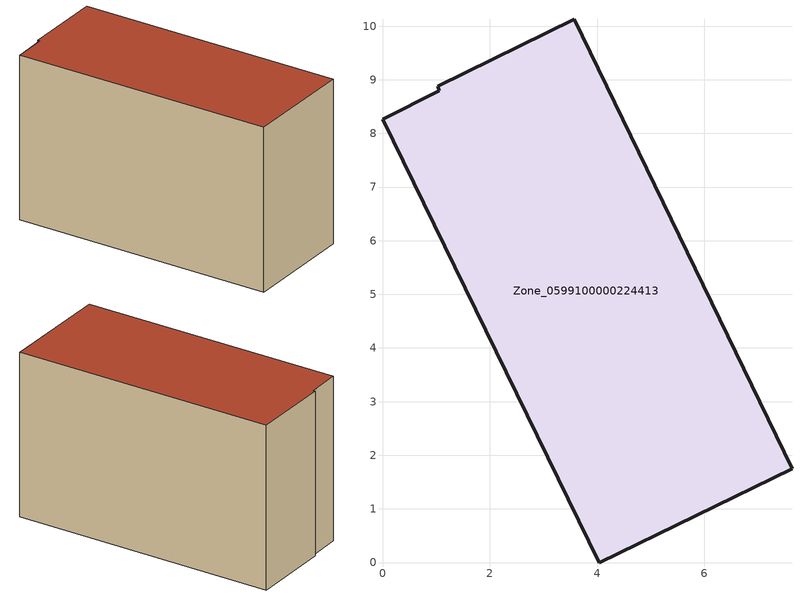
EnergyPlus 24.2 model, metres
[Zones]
Zone_0599100000224413
 floor ground (C_G): 1.03,8.88 3.57,10.12 7.63,1.75 4.04,0 0,8.26 1.06,8.79 z0
 wall outside (C_F): 0,8.26 4.04,0 7.63,1.75 3.57,10.12 1.03,8.88 1.06,8.79 0,8.26 z0:5.82
 roof outside (C_R): 3.57,10.12 1.03,8.88 1.06,8.79 0,8.26 4.04,0 7.63,1.75 z5.82
[BUILDING]
Pand.0599100000224413: North Axis=0; Terrain=City; Loads Convergence Tolerance Value=0.04; Temperature Convergence Tolerance Value=0.4; Solar Distribution=FullExterior; Maximum Number of Warmup Days=25; Minimum Number of Warmup Days=1
[Site:Location]
Rotterdam.The.Hague.AP_ZH_NLD Design_Conditions: Latitude=51.96; Longitude=4.45; Time Zone=1; Elevation=-4.5
[SITE:GROUNDTEMPERATURE:BUILDINGSURFACE]
18, 18, 18, 18, 18, 18, 18, 18, 18, 18, 18, 18
[MATERIAL] Thermal Absorptance=0.9; Solar Absorptance=0.7; Visible Absorptance=0.7
Name | Roughness | Thickness | Conductivity | Density | Specific Heat
G.TI.1946-1964 | MediumSmooth | 0.15 | 1 | 540 | 1210
F.TI.1946-1964 | Rough | 0.3 | 0.857143 | 1920 | 840
R.TI.1946-1964 | MediumRough | 0.2 | 0.277778 | 1500 | 1000
[CONSTRUCTION]
C_G: G.TI.1946-1964
C_F: F.TI.1946-1964
C_R: R.TI.1946-1964
[ZONE]
Zone_0599100000224413: Type=1; Multiplier=1; Ceiling Height=Autocalculate; Volume=Autocalculate; Floor Area=autocalculate; Part of Total Floor Area=Yes
[ZONEINFILTRATION:DESIGNFLOWRATE]
Infil_Zone_0599100000224413: Zone or ZoneList or Space or SpaceList=Zone_0599100000224413; Schedule=AlwaysOn; Design Flow Rate Calculation Method=Flow/Area; Flow Rate per Floor Area=0.003; Constant Term Coefficient=1; Temperature Term Coefficient=0; Velocity Term Coefficient=0; Velocity Squared Term Coefficient=0
[HVACTEMPLATE:ZONE:IDEALLOADSAIRSYSTEM]
Zone_0599100000224413: Maximum Heating Supply Air Temperature=50; Minimum Cooling Supply Air Temperature=13; Maximum Heating Supply Air Humidity Ratio=0.0156; Minimum Cooling Supply Air Humidity Ratio=0.0077; Heating Limit=NoLimit; Cooling Limit=NoLimit; Dehumidification Control Type=ConstantSensibleHeatRatio; Cooling Sensible Heat Ratio=0.7; Dehumidification Setpoint=60; Humidification Control Type=None; Humidification Setpoint=30; Outdoor Air Method=None; Outdoor Air Flow Rate per Person=0.00944; Outdoor Air Flow Rate per Zone Floor Area=0; Outdoor Air Flow Rate per Zone=0; Demand Controlled Ventilation Type=None; Outdoor Air Economizer Type=NoEconomizer; Heat Recovery Type=None; Sensible Heat Recovery Effectiveness=0.7; Latent Heat Recovery Effectiveness=0.65
[ZONECONTROL:THERMOSTAT]
ThermostatControl_Zone_0599100000224413: Zone or ZoneList=Zone_0599100000224413; Control Type Schedule=DualSetpointControlType; Control 1=Thermostat_Zone_0599100000224413; Temperature Difference Between Cutout And Setpoint=0
[THERMOSTATSETPOINT:DUALSETPOINT]
Thermostat_Zone_0599100000224413: Heating Setpoint Temperature Schedule=HeatingSetpoint_Zone_0599100000224413; Cooling Setpoint Temperature Schedule=CoolingSetpoint_Zone_0599100000224413
[SCHEDULE:COMPACT]
HeatingSetpoint_Zone_0599100000224413: Through: 12/31, For: AllDays, Until: 24:00, 21
CoolingSetpoint_Zone_0599100000224413: Through: 12/31, For: AllDays, Until: 24:00, 24
DualSetpointControlType: Through: 12/31, For: AllDays, Until: 24:00, 4
AlwaysOn: Through: 12/31, For: AllDays, Until: 24:00, 1
